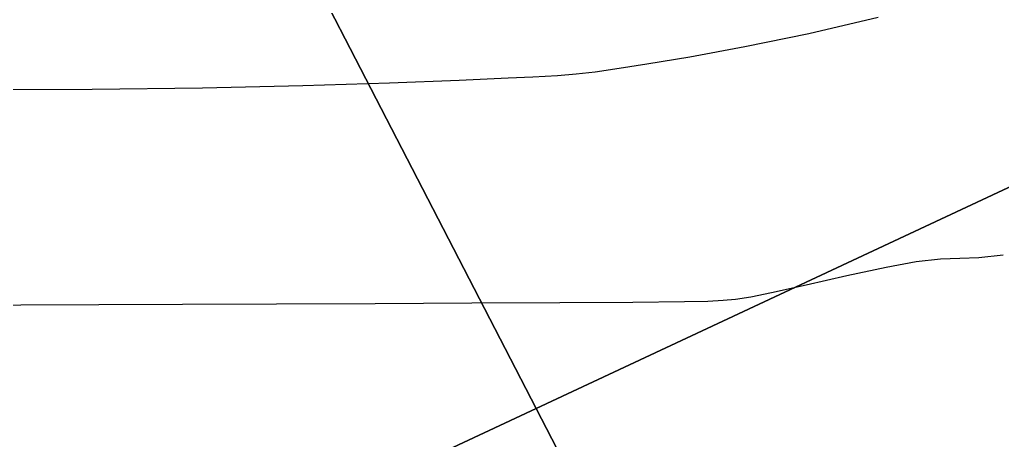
# Model space of a CAD drawing. Header units: millimetres. Extents: x 86 to 591881, y 99 to 1307229.
# Drawn here: x 590673.96 to 590685.45, y 1307034.49 to 1307039.41 of the extents above; entities that cross this region are included whole.
import ezdxf

# ---------------------------------------------------------------- set-up
doc = ezdxf.new("R2010")
doc.units = ezdxf.units.MM
for name, color, linetype in [('C-PROP-LINE', 230, 'Continuous'), ('C-TOPO-MAJR', 9, 'Continuous'), ('C-TOPO-MINR', 8, 'Continuous')]:
    doc.layers.add(name, color=color, linetype=linetype)

msp = doc.modelspace()

# ---------------------------------------------------------------- linework, layer by layer
at = {"layer": 'C-PROP-LINE', "color": 4, "linetype": 'Continuous', "lineweight": 25}
for points in [[(590698.123, 1307043.348, 0), (590693.534, 1307052.233, 0), (590675.409, 1307043.745, 0), (590679.997, 1307034.86, 0), (590679.998, 1307034.86, 0), (590698.123, 1307043.348, 0)], [(590675.409, 1307043.745, 0), (590657.282, 1307035.258, 0), (590661.871, 1307026.373, 0), (590679.997, 1307034.86, 0), (590675.409, 1307043.745, 0)], [(590702.712, 1307034.462, 0), (590698.123, 1307043.348, 0), (590679.998, 1307034.86, 0), (590684.586, 1307025.975, 0), (590702.712, 1307034.462, 0)], [(590684.586, 1307025.975, 0), (590679.998, 1307034.86, 0), (590679.997, 1307034.86, 0), (590661.871, 1307026.373, 0), (590666.46, 1307017.488, 0), (590684.586, 1307025.975, 0)]]:
    msp.add_polyline3d(points, dxfattribs=at)
at = {"layer": 'C-TOPO-MAJR', "color": 40, "linetype": 'Continuous', "lineweight": -3, "elevation": 458}
msp.add_lwpolyline([(590673.211, 1307036.068), (590673.971, 1307036.072), (590674.886, 1307036.076), (590675.861, 1307036.08), (590676.963, 1307036.085), (590678.117, 1307036.089), (590679.246, 1307036.094), (590680.276, 1307036.099), (590681.129, 1307036.104), (590681.73, 1307036.109), (590682.003, 1307036.114), (590682.184, 1307036.125), (590682.328, 1307036.138), (590682.507, 1307036.164), (590682.75, 1307036.214), (590683.154, 1307036.306), (590683.63, 1307036.414), (590684.089, 1307036.513), (590684.44, 1307036.577), (590684.725, 1307036.608), (590684.949, 1307036.618), (590685.173, 1307036.627), (590685.458, 1307036.655)], dxfattribs=at)
at = {"layer": 'C-TOPO-MINR', "color": 44, "linetype": 'Continuous', "lineweight": -3, "elevation": 458.25}
msp.add_lwpolyline([(590673.442, 1307038.589), (590674.806, 1307038.593), (590676.095, 1307038.611), (590677.268, 1307038.639), (590678.282, 1307038.67), (590679.097, 1307038.701), (590679.67, 1307038.726), (590679.96, 1307038.74), (590680.245, 1307038.755), (590680.466, 1307038.773), (590680.686, 1307038.798), (590680.968, 1307038.84), (590681.292, 1307038.891), (590681.795, 1307038.974), (590682.438, 1307039.092), (590683.185, 1307039.245), (590683.996, 1307039.437)], dxfattribs=at)

doc.saveas('drawing.dxf')
